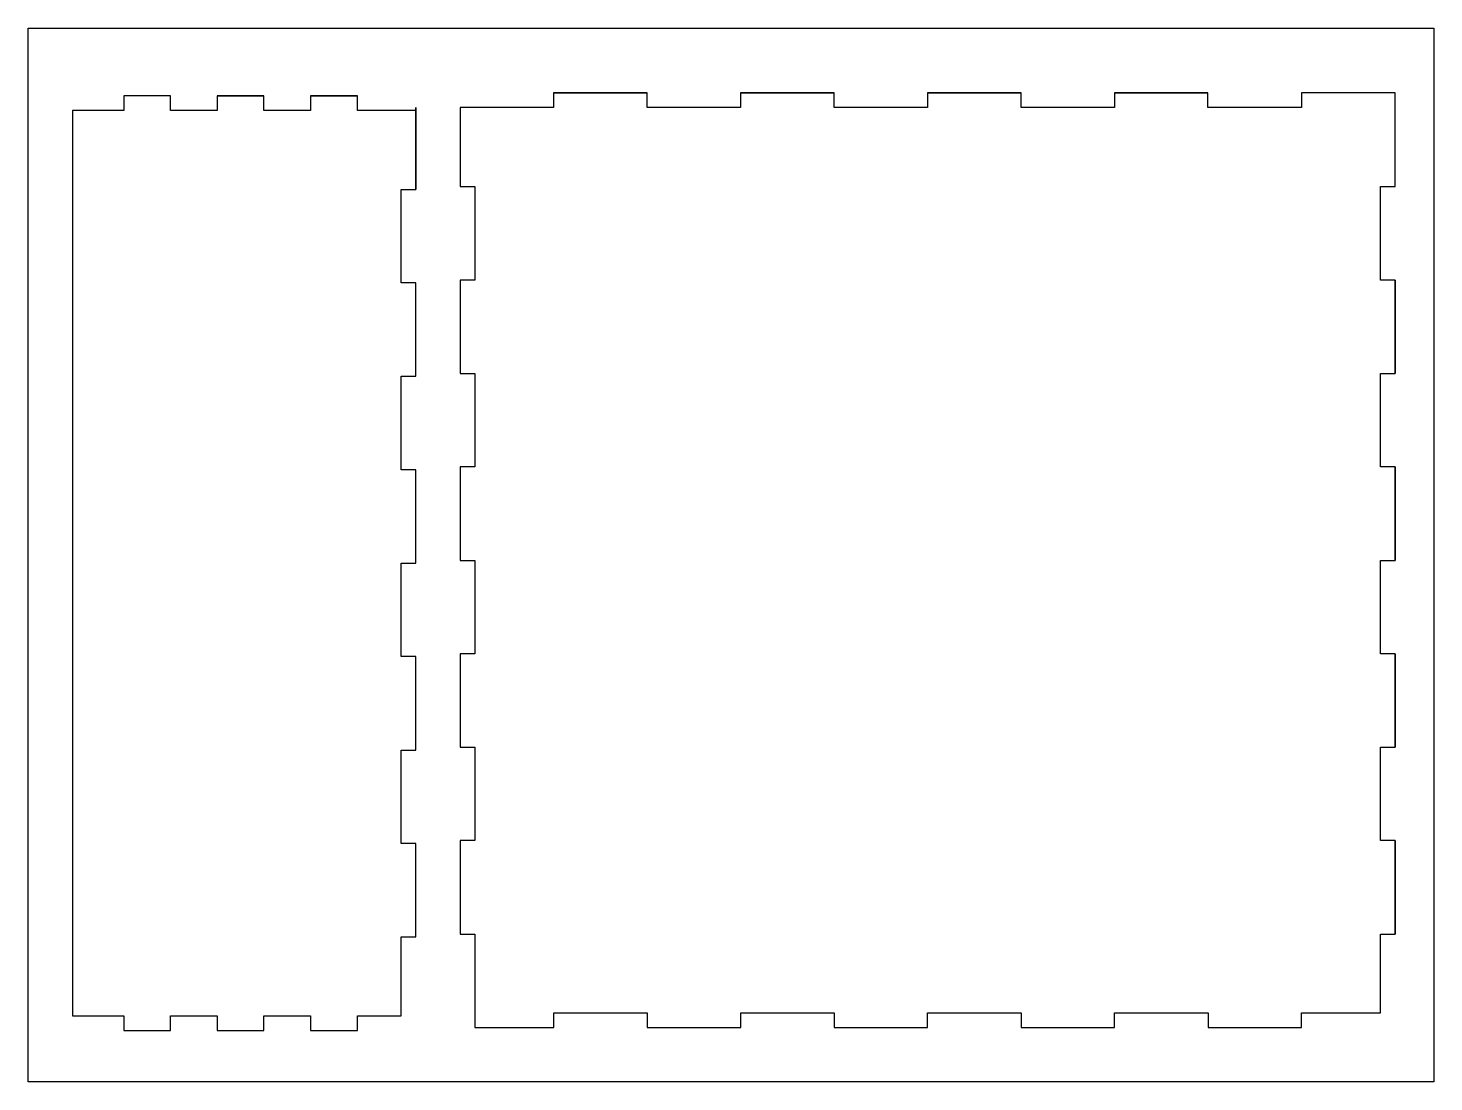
# Model space of a CAD drawing. Header units: inches. Extents: x 1.2 to 25.2, y 0.9 to 18.9.
import ezdxf

# ---------------------------------------------------------------- set-up
doc = ezdxf.new("R2010")
doc.units = ezdxf.units.IN
doc.header["$MEASUREMENT"] = 0

msp = doc.modelspace()

# ---------------------------------------------------------------- linework, layer by layer
at = {"color": 7, "linetype": 'Continuous', "lineweight": 25}
for p, q in [((10.125, 17.78), (11.721, 17.78)), ((13.317, 17.78), (14.913, 17.78)), ((16.509, 17.78), (18.105, 17.78)), ((19.701, 17.78), (21.297, 17.78)), ((4.381, 17.731), (5.179, 17.731)), ((5.977, 17.731), (6.775, 17.731)), ((8.529, 17.53), (8.529, 16.181)), ((7.773, 12.941), (7.773, 14.537)), ((8.529, 14.585), (8.529, 12.989)), ((24.491, 14.585), (24.491, 12.989)), ((7.773, 9.749), (7.773, 11.345)), ((8.529, 11.393), (8.529, 9.797)), ((24.491, 11.393), (24.491, 9.797)), ((8.529, 8.201), (8.529, 6.605)), ((24.491, 8.201), (24.491, 6.605)), ((7.773, 6.557), (7.773, 8.153)), ((8.529, 5.01), (8.529, 3.414)), ((24.491, 5.01), (24.491, 3.414)), ((11.723, 1.818), (13.319, 1.818)), ((14.915, 1.818), (16.511, 1.818)), ((18.107, 1.818), (19.703, 1.818)), ((21.299, 1.818), (22.895, 1.818))]:
    msp.add_line(p, q, dxfattribs=at)
for points in [[(1.154, 18.888), (25.154, 18.888), (25.154, 0.888), (1.154, 0.888)], [(24.241, 2.068), (24.241, 3.414), (24.491, 3.414), (24.491, 5.01), (24.241, 5.01), (24.241, 6.605), (24.491, 6.605), (24.491, 8.201), (24.241, 8.201), (24.241, 9.797), (24.491, 9.797), (24.491, 11.393), (24.241, 11.393), (24.241, 12.989), (24.491, 12.989), (24.491, 14.585), (24.241, 14.585), (24.241, 16.181), (24.491, 16.181), (24.491, 17.78), (22.893, 17.78), (22.893, 17.53), (21.297, 17.53), (21.297, 17.78), (19.701, 17.78), (19.701, 17.53), (18.105, 17.53), (18.105, 17.78), (16.509, 17.78), (16.509, 17.53), (14.913, 17.53), (14.913, 17.78), (13.317, 17.78), (13.317, 17.53), (11.721, 17.53), (11.721, 17.78), (10.125, 17.78), (10.125, 17.53), (8.529, 17.53), (8.529, 16.181), (8.779, 16.181), (8.779, 14.585), (8.529, 14.585), (8.529, 12.989), (8.779, 12.989), (8.779, 11.393), (8.529, 11.393), (8.529, 9.797), (8.779, 9.797), (8.779, 8.201), (8.529, 8.201), (8.529, 6.605), (8.779, 6.605), (8.779, 5.01), (8.529, 5.01), (8.529, 3.414), (8.779, 3.414), (8.779, 1.818), (10.127, 1.818), (10.127, 2.068), (11.723, 2.068), (11.723, 1.818), (13.319, 1.818), (13.319, 2.068), (14.915, 2.068), (14.915, 1.818), (16.511, 1.818), (16.511, 2.068), (18.107, 2.068), (18.107, 1.818), (19.703, 1.818), (19.703, 2.068), (21.299, 2.068), (21.299, 1.818), (22.895, 1.818), (22.895, 2.068)]]:
    msp.add_lwpolyline(points, close=True)
for points in [[(7.773, 17.481), (6.775, 17.481), (6.775, 17.731), (5.977, 17.731), (5.977, 17.481), (5.179, 17.481), (5.179, 17.731), (4.381, 17.731), (4.381, 17.481), (3.583, 17.481), (3.583, 17.731), (2.785, 17.731), (2.785, 17.481), (1.914, 17.481), (1.914, 2.019)], [(1.914, 3.764), (1.914, 2.019), (2.785, 2.019), (2.785, 1.769), (3.583, 1.769), (3.583, 2.019), (4.381, 2.019), (4.381, 1.769), (5.179, 1.769), (5.179, 2.019), (5.977, 2.019), (5.977, 1.769), (6.775, 1.769), (6.775, 2.019), (7.523, 2.019), (7.523, 3.365), (7.773, 3.365), (7.773, 4.961), (7.523, 4.961), (7.523, 6.557), (7.773, 6.557), (7.773, 8.153), (7.523, 8.153), (7.523, 9.749), (7.773, 9.749), (7.773, 11.345), (7.523, 11.345), (7.523, 12.941), (7.773, 12.941), (7.773, 14.537), (7.523, 14.537), (7.523, 16.133), (7.773, 16.133), (7.773, 17.532), (7.773, 16.133)]]:
    msp.add_lwpolyline(points)
at = {"color": 7, "linetype": 'Continuous', "lineweight": 18}
for points in [[(2.785, 1.769), (3.583, 1.769)], [(4.381, 1.769), (5.179, 1.769)], [(5.977, 1.769), (6.775, 1.769)]]:
    msp.add_lwpolyline(points, close=True, dxfattribs=at)

doc.saveas('drawing.dxf')
